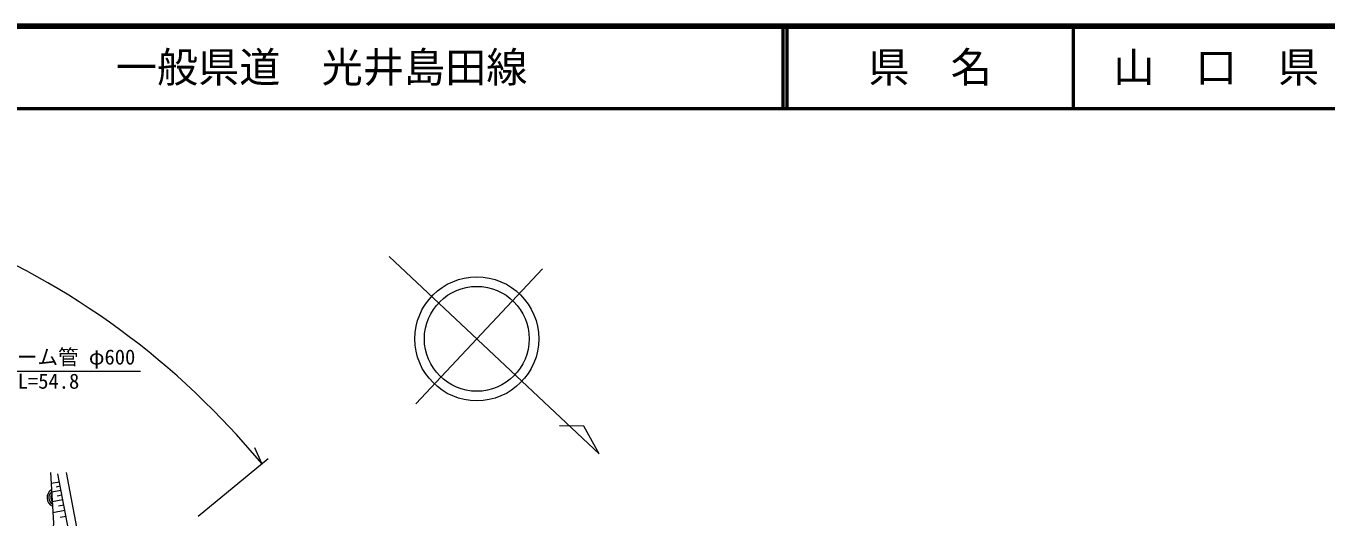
# Model space of a CAD drawing. Units: millimetres, scale not verified. Extents: x 40000 to 680000, y 20000 to 380000.
# Drawn here: x 205834 to 363711, y 320281 to 380000 of the extents above; entities that cross this region are included whole.
import ezdxf
from ezdxf.enums import TextEntityAlignment as Align

# ---------------------------------------------------------------- set-up
doc = ezdxf.new("R2010")
doc.units = ezdxf.units.MM
doc.header["$LTSCALE"] = 1000
for name, color, linetype, lineweight in [('M-BGD', 7, 'Continuous', 13), ('M-BMK-SRVR', 3, 'Continuous', 13), ('M-STR-HTXT', 7, 'Continuous', 13), ('M-TTL', 2, 'Continuous', 140), ('M-TTL-LINE', 7, 'Continuous', 50)]:
    doc.layers.add(name, color=color, linetype=linetype, lineweight=lineweight)
doc.layers.add('M-TTL-TXT', color=7, linetype='Continuous')
doc.styles.add('ＭＳ ゴシック', font='')
doc.styles.get('ＭＳ ゴシック').set_extended_font_data('MS Gothic')

msp = doc.modelspace()

# ---------------------------------------------------------------- linework, layer by layer
at = {"layer": 'M-BGD'}
for p, q in [((213129, 307707), (209711, 325627)), ((209899, 324645), (208884, 324452)), ((209995, 324138), (209488, 324041)), ((210092, 323630), (208946, 323412)), ((210311, 322485), (209017, 322238)), ((210201, 323057), (209629, 322948)), ((210557, 321191), (209097, 320912)), ((210434, 321838), (209787, 321714)), ((210697, 320460), (209966, 320321))]:
    msp.add_line(p, q, dxfattribs=at)
for points in [[(208803, 325799), (209173, 319636), (208335, 310717)], [(210694, 325815), (214086, 308029), (215431, 305314), (217088, 303519)]]:
    msp.add_lwpolyline(points, dxfattribs=at)
for radius, start, end in [(1133, 121.51306, 245.36809), (907, 129.47245, 237.40869), (680, 145.09782, 221.78332)]:
    msp.add_arc((209520, 322750), radius, start, end, dxfattribs=at)
at = {"layer": 'M-BMK-SRVR'}
msp.add_line((268562, 350533), (253166, 334123), dxfattribs=at)
msp.add_lwpolyline([(249920, 352034), (275445, 328087), (273577, 331423), (270625, 331470)], dxfattribs=at)
for radius in [7526, 6368]:
    msp.add_circle((260584, 342029), radius, dxfattribs=at)
at = {"layer": 'M-STR-HTXT'}
for p, q in [((234469, 326875), (233614, 328780)), ((226753, 320483), (235224, 327500))]:
    msp.add_line(p, q, dxfattribs=at)
for points in [[(192019, 305781), (199423, 338106), (219723, 338106)], [(234469, 326875), (231402, 330418), (229624, 332284)]]:
    msp.add_lwpolyline(points, dxfattribs=at)
msp.add_arc((161096, 266489), 95000, 43.83438, 101.26057, dxfattribs=at)
at = {"layer": 'M-TTL'}
msp.add_line((680000, 380000), (40000, 380000), dxfattribs=at)
at = {"layer": 'M-TTL-LINE'}
for p, q in [((297750, 380000), (297750, 370000)), ((298250, 380000), (298250, 370000)), ((333000, 380000), (333000, 370000)), ((40000, 370000), (680000, 370000))]:
    msp.add_line(p, q, dxfattribs=at)

# ---------------------------------------------------------------- texts
at = {"layer": 'M-STR-HTXT', "style": 'ＭＳ ゴシック'}
msp.add_text('ヒューム管 φ600', height=1833, dxfattribs=at).set_placement((199723, 338356), align=Align.BOTTOM_LEFT)
msp.add_text('L=54.8', height=1833, dxfattribs=at).set_placement((204826, 337806), align=Align.TOP_LEFT)
at = {"layer": 'M-TTL-TXT', "style": 'ＭＳ ゴシック'}
msp.add_text('一般県道\u3000光井島田線', height=3666, dxfattribs=at).set_placement((216734, 375000), align=Align.MIDDLE_LEFT)
for s, p in [('県\u3000名', (315625, 375000)), ('山\u3000口\u3000県', (350375, 375000))]:
    msp.add_text(s, height=3666, dxfattribs=at).set_placement(p, align=Align.MIDDLE_CENTER)

doc.saveas('drawing.dxf')
